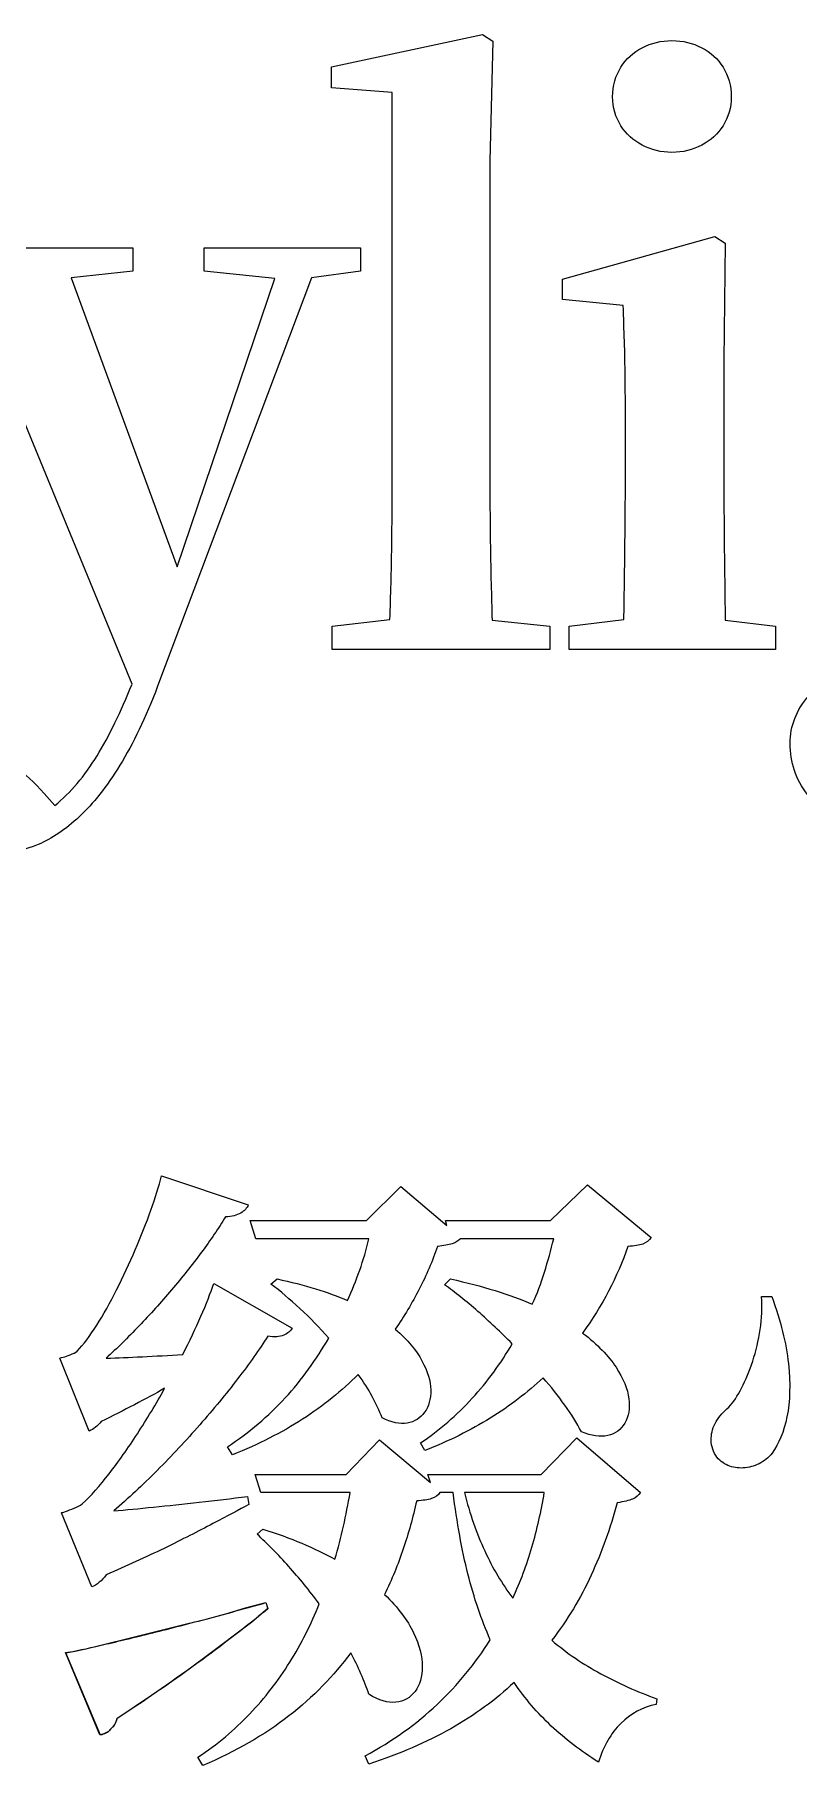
# Model space of a CAD drawing. Extents: x 11992 to 29481, y -6727 to 6811.
# Drawn here: x 28274.5 to 28302.8, y 3347.3 to 3411.4 of the extents above; entities that cross this region are included whole.
import ezdxf

# ---------------------------------------------------------------- set-up
doc = ezdxf.new("R2010")
doc.units = 0
doc.header["$MEASUREMENT"] = 0
doc.layers.add('layer 1', color=8, linetype='CONTINUOUS')
doc.layers.add('zoylight 6节点', color=8, linetype='CONTINUOUS')

# ---------------------------------------------------------------- blocks, each defined once
blk = doc.blocks.new('ddddd')
at = {"layer": 'layer 1'}
blk.add_lwpolyline([(-19.566, 45.387), (-19.53, 45.275), (-19.828, 45.026), (-20.671, 44.389), (-21.126, 44.05), (-21.681, 43.668), (-22.327, 43.233), (-22.353, 43.157), (-22.382, 43.098), (-22.439, 43.047), (-22.494, 42.99), (-22.555, 42.958), (-22.638, 42.937), (-23.274, 44.464), (-23.097, 44.489), (-22.875, 44.538), (-22.619, 44.601), (-22.047, 44.738), (-21.037, 44.994), (-20.67, 45.081), (-20.304, 45.182), (-19.941, 45.288), (-19.566, 45.387)], dxfattribs=at)
at = {"layer": 'layer 1', "color": 1}
for points, knots in [([(-15.375, 63.586), (-15.389, 64.034), (-15.401, 64.49), (-15.408, 64.954), (-15.408, 64.954), (-15.414, 65.417), (-15.417, 65.872), (-15.417, 66.312), (-15.417, 66.312), (-15.417, 66.312), (-15.417, 72.098), (-15.417, 72.098), (-15.417, 72.098), (-15.417, 72.098), (-15.361, 74.31), (-15.361, 74.31), (-15.361, 74.31), (-15.361, 74.31), (-15.556, 74.435), (-15.556, 74.435), (-15.556, 74.435), (-15.556, 74.435), (-18.351, 73.837), (-18.351, 73.837), (-18.351, 73.837), (-18.351, 73.837), (-18.351, 73.447), (-18.351, 73.447), (-18.351, 73.447), (-18.351, 73.447), (-17.225, 73.364), (-17.225, 73.364), (-17.225, 73.364), (-17.225, 73.364), (-17.225, 66.312), (-17.225, 66.312), (-17.225, 66.312), (-17.225, 65.87), (-17.227, 65.417), (-17.234, 64.956), (-17.234, 64.956), (-17.241, 64.493), (-17.253, 64.041), (-17.267, 63.6), (-17.267, 63.6), (-17.267, 63.6), (-18.338, 63.475), (-18.338, 63.475), (-18.338, 63.475), (-18.338, 63.475), (-18.338, 63.044), (-18.338, 63.044), (-18.338, 63.044), (-18.338, 63.044), (-14.304, 63.044), (-14.304, 63.044), (-14.304, 63.044), (-14.304, 63.044), (-14.304, 63.475), (-14.304, 63.475), (-14.304, 63.475), (-14.304, 63.475), (-15.375, 63.586), (-15.375, 63.586)], [0, 0, 0, 0, 0.0625, 0.0625, 0.0625, 0.0625, 0.125, 0.125, 0.125, 0.125, 0.1875, 0.1875, 0.1875, 0.1875, 0.25, 0.25, 0.25, 0.25, 0.3125, 0.3125, 0.3125, 0.3125, 0.375, 0.375, 0.375, 0.375, 0.4375, 0.4375, 0.4375, 0.4375, 0.5, 0.5, 0.5, 0.5, 0.5625, 0.5625, 0.5625, 0.5625, 0.625, 0.625, 0.625, 0.625, 0.6875, 0.6875, 0.6875, 0.6875, 0.75, 0.75, 0.75, 0.75, 0.8125, 0.8125, 0.8125, 0.8125, 0.875, 0.875, 0.875, 0.875, 0.9375, 0.9375, 0.9375, 0.9375, 1, 1, 1, 1]), ([(-12.044, 72.251), (-11.843, 72.253), (-11.66, 72.297), (-11.493, 72.386), (-11.493, 72.386), (-11.328, 72.474), (-11.196, 72.594), (-11.099, 72.747), (-11.099, 72.747), (-10.999, 72.902), (-10.948, 73.079), (-10.946, 73.28), (-10.946, 73.28), (-10.948, 73.491), (-10.999, 73.674), (-11.099, 73.83), (-11.099, 73.83), (-11.196, 73.985), (-11.328, 74.106), (-11.493, 74.191), (-11.493, 74.191), (-11.66, 74.279), (-11.843, 74.323), (-12.044, 74.323), (-12.044, 74.323), (-12.246, 74.323), (-12.429, 74.279), (-12.596, 74.191), (-12.596, 74.191), (-12.761, 74.106), (-12.893, 73.985), (-12.99, 73.83), (-12.99, 73.83), (-13.09, 73.674), (-13.141, 73.491), (-13.143, 73.28), (-13.143, 73.28), (-13.141, 73.079), (-13.09, 72.902), (-12.99, 72.747), (-12.99, 72.747), (-12.893, 72.594), (-12.761, 72.474), (-12.596, 72.386), (-12.596, 72.386), (-12.429, 72.297), (-12.246, 72.253), (-12.044, 72.251)], [0, 0, 0, 0, 0.083333, 0.083333, 0.083333, 0.083333, 0.166667, 0.166667, 0.166667, 0.166667, 0.25, 0.25, 0.25, 0.25, 0.333333, 0.333333, 0.333333, 0.333333, 0.416667, 0.416667, 0.416667, 0.416667, 0.5, 0.5, 0.5, 0.5, 0.583333, 0.583333, 0.583333, 0.583333, 0.666667, 0.666667, 0.666667, 0.666667, 0.75, 0.75, 0.75, 0.75, 0.833333, 0.833333, 0.833333, 0.833333, 0.916667, 0.916667, 0.916667, 0.916667, 1, 1, 1, 1]), ([(-11.057, 63.586), (-11.062, 63.786), (-11.064, 64.003), (-11.066, 64.24), (-11.066, 64.24), (-11.071, 64.474), (-11.073, 64.715), (-11.076, 64.958), (-11.076, 64.958), (-11.078, 65.204), (-11.08, 65.443), (-11.082, 65.675), (-11.082, 65.675), (-11.085, 65.907), (-11.085, 66.12), (-11.085, 66.312), (-11.085, 66.312), (-11.085, 66.312), (-11.085, 68.398), (-11.085, 68.398), (-11.085, 68.398), (-11.085, 68.398), (-11.057, 70.568), (-11.057, 70.568), (-11.057, 70.568), (-11.057, 70.568), (-11.252, 70.693), (-11.252, 70.693), (-11.252, 70.693), (-11.252, 70.693), (-14.075, 69.901), (-14.075, 69.901), (-14.075, 69.901), (-14.075, 69.901), (-14.075, 69.525), (-14.075, 69.525), (-14.075, 69.525), (-14.075, 69.525), (-12.948, 69.414), (-12.948, 69.414), (-12.948, 69.414), (-12.939, 69.184), (-12.932, 68.966), (-12.925, 68.755), (-12.925, 68.755), (-12.918, 68.545), (-12.914, 68.322), (-12.911, 68.088), (-12.911, 68.088), (-12.909, 67.856), (-12.907, 67.594), (-12.907, 67.3), (-12.907, 67.3), (-12.907, 67.3), (-12.907, 66.312), (-12.907, 66.312), (-12.907, 66.312), (-12.907, 66.12), (-12.907, 65.907), (-12.909, 65.677), (-12.909, 65.677), (-12.911, 65.448), (-12.914, 65.211), (-12.916, 64.965), (-12.916, 64.965), (-12.918, 64.722), (-12.921, 64.483), (-12.925, 64.252), (-12.925, 64.252), (-12.928, 64.017), (-12.93, 63.799), (-12.935, 63.6), (-12.935, 63.6), (-12.935, 63.6), (-13.95, 63.475), (-13.95, 63.475), (-13.95, 63.475), (-13.95, 63.475), (-13.95, 63.044), (-13.95, 63.044), (-13.95, 63.044), (-13.95, 63.044), (-10.125, 63.044), (-10.125, 63.044), (-10.125, 63.044), (-10.125, 63.044), (-10.125, 63.475), (-10.125, 63.475), (-10.125, 63.475), (-10.125, 63.475), (-11.057, 63.586), (-11.057, 63.586)], [0, 0, 0, 0, 0.043478, 0.043478, 0.043478, 0.043478, 0.086957, 0.086957, 0.086957, 0.086957, 0.130435, 0.130435, 0.130435, 0.130435, 0.173913, 0.173913, 0.173913, 0.173913, 0.217391, 0.217391, 0.217391, 0.217391, 0.26087, 0.26087, 0.26087, 0.26087, 0.304348, 0.304348, 0.304348, 0.304348, 0.347826, 0.347826, 0.347826, 0.347826, 0.391304, 0.391304, 0.391304, 0.391304, 0.434783, 0.434783, 0.434783, 0.434783, 0.478261, 0.478261, 0.478261, 0.478261, 0.521739, 0.521739, 0.521739, 0.521739, 0.565217, 0.565217, 0.565217, 0.565217, 0.608696, 0.608696, 0.608696, 0.608696, 0.652174, 0.652174, 0.652174, 0.652174, 0.695652, 0.695652, 0.695652, 0.695652, 0.73913, 0.73913, 0.73913, 0.73913, 0.782609, 0.782609, 0.782609, 0.782609, 0.826087, 0.826087, 0.826087, 0.826087, 0.869565, 0.869565, 0.869565, 0.869565, 0.913043, 0.913043, 0.913043, 0.913043, 0.956522, 0.956522, 0.956522, 0.956522, 1, 1, 1, 1]), ([(-2.302, 70.554), (-2.302, 70.554), (-2.538, 70.707), (-2.538, 70.707), (-2.538, 70.707), (-2.538, 70.707), (-4.305, 70.054), (-4.305, 70.054), (-4.305, 70.054), (-4.555, 70.264), (-4.864, 70.424), (-5.227, 70.538), (-5.227, 70.538), (-5.591, 70.649), (-6.009, 70.707), (-6.475, 70.707), (-6.475, 70.707), (-7.128, 70.705), (-7.682, 70.596), (-8.132, 70.385), (-8.132, 70.385), (-8.582, 70.174), (-8.925, 69.877), (-9.157, 69.5), (-9.157, 69.5), (-9.388, 69.122), (-9.504, 68.681), (-9.507, 68.176), (-9.507, 68.176), (-9.504, 67.694), (-9.402, 67.267), (-9.201, 66.899), (-9.201, 66.899), (-8.997, 66.528), (-8.7, 66.231), (-8.31, 66.006), (-8.31, 66.006), (-8.579, 65.772), (-8.795, 65.554), (-8.962, 65.355), (-8.962, 65.355), (-9.126, 65.153), (-9.247, 64.956), (-9.323, 64.764), (-9.323, 64.764), (-9.4, 64.569), (-9.437, 64.367), (-9.437, 64.156), (-9.437, 64.156), (-9.435, 63.839), (-9.347, 63.579), (-9.17, 63.38), (-9.17, 63.38), (-8.997, 63.178), (-8.751, 63.021), (-8.436, 62.905), (-8.436, 62.905), (-8.92, 62.696), (-9.279, 62.457), (-9.509, 62.188), (-9.509, 62.188), (-9.741, 61.92), (-9.857, 61.625), (-9.854, 61.305), (-9.854, 61.305), (-9.859, 60.953), (-9.752, 60.638), (-9.534, 60.355), (-9.534, 60.355), (-9.319, 60.072), (-8.971, 59.85), (-8.491, 59.683), (-8.491, 59.683), (-8.009, 59.516), (-7.374, 59.432), (-6.586, 59.428), (-6.586, 59.428), (-5.9, 59.43), (-5.297, 59.504), (-4.778, 59.65), (-4.778, 59.65), (-4.258, 59.796), (-3.823, 59.996), (-3.473, 60.25), (-3.473, 60.25), (-3.12, 60.503), (-2.858, 60.795), (-2.68, 61.124), (-2.68, 61.124), (-2.501, 61.451), (-2.413, 61.799), (-2.413, 62.168), (-2.413, 62.168), (-2.411, 62.587), (-2.506, 62.949), (-2.696, 63.255), (-2.696, 63.255), (-2.886, 63.558), (-3.188, 63.795), (-3.6, 63.959), (-3.6, 63.959), (-4.013, 64.126), (-4.548, 64.21), (-5.209, 64.212), (-5.209, 64.212), (-5.209, 64.212), (-7.253, 64.212), (-7.253, 64.212), (-7.253, 64.212), (-7.511, 64.212), (-7.719, 64.242), (-7.875, 64.3), (-7.875, 64.3), (-8.03, 64.356), (-8.141, 64.442), (-8.208, 64.555), (-8.208, 64.555), (-8.278, 64.669), (-8.313, 64.81), (-8.31, 64.977), (-8.31, 64.977), (-8.31, 65.135), (-8.285, 65.285), (-8.236, 65.427), (-8.236, 65.427), (-8.185, 65.566), (-8.109, 65.71), (-8.004, 65.853), (-8.004, 65.853), (-7.796, 65.77), (-7.566, 65.705), (-7.316, 65.659), (-7.316, 65.659), (-7.066, 65.612), (-6.794, 65.589), (-6.502, 65.589), (-6.502, 65.589), (-5.851, 65.594), (-5.302, 65.705), (-4.85, 65.923), (-4.85, 65.923), (-4.4, 66.141), (-4.057, 66.444), (-3.823, 66.832), (-3.823, 66.832), (-3.589, 67.219), (-3.473, 67.666), (-3.47, 68.176), (-3.47, 68.176), (-3.47, 68.463), (-3.507, 68.732), (-3.584, 68.983), (-3.584, 68.983), (-3.66, 69.235), (-3.776, 69.462), (-3.929, 69.664), (-3.929, 69.664), (-3.929, 69.664), (-2.302, 69.539), (-2.302, 69.539), (-2.302, 69.539), (-2.302, 69.539), (-2.302, 70.554), (-2.302, 70.554)], [0, 0, 0, 0, 0.02439, 0.02439, 0.02439, 0.02439, 0.04878, 0.04878, 0.04878, 0.04878, 0.073171, 0.073171, 0.073171, 0.073171, 0.097561, 0.097561, 0.097561, 0.097561, 0.121951, 0.121951, 0.121951, 0.121951, 0.146341, 0.146341, 0.146341, 0.146341, 0.170732, 0.170732, 0.170732, 0.170732, 0.195122, 0.195122, 0.195122, 0.195122, 0.219512, 0.219512, 0.219512, 0.219512, 0.243902, 0.243902, 0.243902, 0.243902, 0.268293, 0.268293, 0.268293, 0.268293, 0.292683, 0.292683, 0.292683, 0.292683, 0.317073, 0.317073, 0.317073, 0.317073, 0.341463, 0.341463, 0.341463, 0.341463, 0.365854, 0.365854, 0.365854, 0.365854, 0.390244, 0.390244, 0.390244, 0.390244, 0.414634, 0.414634, 0.414634, 0.414634, 0.439024, 0.439024, 0.439024, 0.439024, 0.463415, 0.463415, 0.463415, 0.463415, 0.487805, 0.487805, 0.487805, 0.487805, 0.512195, 0.512195, 0.512195, 0.512195, 0.536585, 0.536585, 0.536585, 0.536585, 0.560976, 0.560976, 0.560976, 0.560976, 0.585366, 0.585366, 0.585366, 0.585366, 0.609756, 0.609756, 0.609756, 0.609756, 0.634146, 0.634146, 0.634146, 0.634146, 0.658537, 0.658537, 0.658537, 0.658537, 0.682927, 0.682927, 0.682927, 0.682927, 0.707317, 0.707317, 0.707317, 0.707317, 0.731707, 0.731707, 0.731707, 0.731707, 0.756098, 0.756098, 0.756098, 0.756098, 0.780488, 0.780488, 0.780488, 0.780488, 0.804878, 0.804878, 0.804878, 0.804878, 0.829268, 0.829268, 0.829268, 0.829268, 0.853659, 0.853659, 0.853659, 0.853659, 0.878049, 0.878049, 0.878049, 0.878049, 0.902439, 0.902439, 0.902439, 0.902439, 0.926829, 0.926829, 0.926829, 0.926829, 0.95122, 0.95122, 0.95122, 0.95122, 0.97561, 0.97561, 0.97561, 0.97561, 1, 1, 1, 1]), ([(-17.816, 70.485), (-17.816, 70.485), (-20.709, 70.485), (-20.709, 70.485), (-20.709, 70.485), (-20.709, 70.485), (-20.709, 70.054), (-20.709, 70.054), (-20.709, 70.054), (-20.709, 70.054), (-19.401, 69.914), (-19.401, 69.914), (-19.401, 69.914), (-19.401, 69.914), (-21.209, 64.574), (-21.209, 64.574), (-21.209, 64.574), (-21.209, 64.574), (-23.17, 69.928), (-23.17, 69.928), (-23.17, 69.928), (-23.17, 69.928), (-22.03, 70.054), (-22.03, 70.054), (-22.03, 70.054), (-22.03, 70.054), (-22.03, 70.485), (-22.03, 70.485), (-22.03, 70.485), (-22.03, 70.485), (-25.98, 70.485), (-25.98, 70.485), (-25.98, 70.485), (-25.98, 70.485), (-25.98, 70.054), (-25.98, 70.054), (-25.98, 70.054), (-25.98, 70.054), (-25.159, 69.97), (-25.159, 69.97), (-25.159, 69.97), (-25.159, 69.97), (-22.044, 62.404), (-22.044, 62.404), (-22.044, 62.404), (-22.248, 61.889), (-22.466, 61.447), (-22.693, 61.073), (-22.693, 61.073), (-22.92, 60.7), (-23.182, 60.394), (-23.476, 60.151), (-23.476, 60.151), (-23.476, 60.151), (-23.671, 60.373), (-23.671, 60.373), (-23.671, 60.373), (-23.847, 60.584), (-24.033, 60.749), (-24.225, 60.869), (-24.225, 60.869), (-24.417, 60.99), (-24.642, 61.053), (-24.895, 61.055), (-24.895, 61.055), (-25.06, 61.055), (-25.217, 61.027), (-25.37, 60.969), (-25.37, 60.969), (-25.523, 60.913), (-25.653, 60.828), (-25.76, 60.712), (-25.76, 60.712), (-25.866, 60.598), (-25.936, 60.452), (-25.966, 60.276), (-25.966, 60.276), (-25.961, 60.13), (-25.917, 59.996), (-25.838, 59.873), (-25.838, 59.873), (-25.757, 59.752), (-25.648, 59.646), (-25.514, 59.555), (-25.514, 59.555), (-25.377, 59.467), (-25.224, 59.397), (-25.055, 59.349), (-25.055, 59.349), (-24.883, 59.3), (-24.705, 59.275), (-24.519, 59.275), (-24.519, 59.275), (-24.281, 59.272), (-24.037, 59.326), (-23.782, 59.43), (-23.782, 59.43), (-23.53, 59.537), (-23.275, 59.708), (-23.02, 59.947), (-23.02, 59.947), (-22.762, 60.186), (-22.512, 60.503), (-22.269, 60.9), (-22.269, 60.9), (-22.023, 61.296), (-21.791, 61.783), (-21.571, 62.362), (-21.571, 62.362), (-21.571, 62.362), (-18.72, 69.928), (-18.72, 69.928), (-18.72, 69.928), (-18.72, 69.928), (-17.816, 70.054), (-17.816, 70.054), (-17.816, 70.054), (-17.816, 70.054), (-17.816, 70.485), (-17.816, 70.485)], [0, 0, 0, 0, 0.033333, 0.033333, 0.033333, 0.033333, 0.066667, 0.066667, 0.066667, 0.066667, 0.1, 0.1, 0.1, 0.1, 0.133333, 0.133333, 0.133333, 0.133333, 0.166667, 0.166667, 0.166667, 0.166667, 0.2, 0.2, 0.2, 0.2, 0.233333, 0.233333, 0.233333, 0.233333, 0.266667, 0.266667, 0.266667, 0.266667, 0.3, 0.3, 0.3, 0.3, 0.333333, 0.333333, 0.333333, 0.333333, 0.366667, 0.366667, 0.366667, 0.366667, 0.4, 0.4, 0.4, 0.4, 0.433333, 0.433333, 0.433333, 0.433333, 0.466667, 0.466667, 0.466667, 0.466667, 0.5, 0.5, 0.5, 0.5, 0.533333, 0.533333, 0.533333, 0.533333, 0.566667, 0.566667, 0.566667, 0.566667, 0.6, 0.6, 0.6, 0.6, 0.633333, 0.633333, 0.633333, 0.633333, 0.666667, 0.666667, 0.666667, 0.666667, 0.7, 0.7, 0.7, 0.7, 0.733333, 0.733333, 0.733333, 0.733333, 0.766667, 0.766667, 0.766667, 0.766667, 0.8, 0.8, 0.8, 0.8, 0.833333, 0.833333, 0.833333, 0.833333, 0.866667, 0.866667, 0.866667, 0.866667, 0.9, 0.9, 0.9, 0.9, 0.933333, 0.933333, 0.933333, 0.933333, 0.966667, 0.966667, 0.966667, 0.966667, 1, 1, 1, 1])]:
    blk.add_open_spline(points, degree=3, knots=knots, dxfattribs=at)
at = {"layer": 'layer 1'}
for points, knots in [([(-22.791, 45.678), (-22.744, 45.696), (-22.697, 45.725), (-22.653, 45.763), (-22.653, 45.763), (-22.606, 45.8), (-22.564, 45.847), (-22.523, 45.899), (-22.523, 45.899), (-22.145, 46.064), (-21.788, 46.229), (-21.452, 46.392), (-21.452, 46.392), (-21.116, 46.557), (-20.816, 46.708), (-20.548, 46.85), (-20.548, 46.85), (-20.28, 46.99), (-20.057, 47.108), (-19.88, 47.203), (-19.88, 47.203), (-19.88, 47.203), (-19.904, 47.354), (-19.904, 47.354), (-19.904, 47.354), (-20.204, 47.316), (-20.501, 47.279), (-20.798, 47.246), (-20.798, 47.246), (-21.093, 47.213), (-21.374, 47.184), (-21.644, 47.156), (-21.644, 47.156), (-21.914, 47.129), (-22.16, 47.106), (-22.383, 47.087), (-22.383, 47.087), (-22.115, 47.316), (-21.848, 47.566), (-21.578, 47.837), (-21.578, 47.837), (-21.306, 48.109), (-21.044, 48.39), (-20.79, 48.679), (-20.79, 48.679), (-20.538, 48.967), (-20.303, 49.252), (-20.088, 49.533), (-20.088, 49.533), (-19.873, 49.812), (-19.686, 50.076), (-19.531, 50.323), (-19.531, 50.323), (-19.409, 50.301), (-19.31, 50.309), (-19.234, 50.342), (-19.234, 50.342), (-19.159, 50.375), (-19.106, 50.42), (-19.077, 50.474), (-19.077, 50.474), (-19.077, 50.474), (-20.532, 51.3), (-20.532, 51.3), (-20.532, 51.3), (-20.592, 51.118), (-20.67, 50.914), (-20.769, 50.691), (-20.769, 50.691), (-20.868, 50.466), (-20.979, 50.232), (-21.103, 49.985), (-21.103, 49.985), (-21.361, 49.968), (-21.611, 49.954), (-21.852, 49.942), (-21.852, 49.942), (-22.094, 49.931), (-22.317, 49.921), (-22.523, 49.915), (-22.523, 49.915), (-22.323, 50.098), (-22.121, 50.296), (-21.916, 50.511), (-21.916, 50.511), (-21.71, 50.726), (-21.508, 50.949), (-21.312, 51.182), (-21.312, 51.182), (-21.116, 51.413), (-20.932, 51.644), (-20.761, 51.873), (-20.761, 51.873), (-20.591, 52.104), (-20.441, 52.323), (-20.311, 52.534), (-20.311, 52.534), (-20.195, 52.536), (-20.102, 52.56), (-20.032, 52.602), (-20.032, 52.602), (-19.962, 52.645), (-19.915, 52.695), (-19.892, 52.756), (-19.892, 52.756), (-19.892, 52.756), (-21.498, 53.291), (-21.498, 53.291), (-21.498, 53.291), (-21.545, 53.105), (-21.611, 52.893), (-21.694, 52.659), (-21.694, 52.659), (-21.78, 52.424), (-21.875, 52.179), (-21.984, 51.925), (-21.984, 51.925), (-22.092, 51.671), (-22.207, 51.425), (-22.329, 51.184), (-22.329, 51.184), (-22.451, 50.942), (-22.575, 50.722), (-22.699, 50.526), (-22.699, 50.526), (-22.824, 50.328), (-22.944, 50.168), (-23.058, 50.043), (-23.058, 50.043), (-23.095, 50.02), (-23.138, 49.999), (-23.188, 49.979), (-23.188, 49.979), (-23.239, 49.96), (-23.283, 49.944), (-23.322, 49.933), (-23.322, 49.933), (-23.361, 49.921), (-23.382, 49.915), (-23.384, 49.915), (-23.384, 49.915), (-23.384, 49.915), (-22.837, 48.565), (-22.837, 48.565), (-22.837, 48.565), (-22.796, 48.582), (-22.758, 48.606), (-22.723, 48.635), (-22.723, 48.635), (-22.686, 48.664), (-22.651, 48.699), (-22.616, 48.74), (-22.616, 48.74), (-22.404, 48.844), (-22.201, 48.949), (-22.001, 49.052), (-22.001, 49.052), (-21.803, 49.157), (-21.615, 49.258), (-21.44, 49.357), (-21.44, 49.357), (-21.601, 49.067), (-21.768, 48.788), (-21.945, 48.516), (-21.945, 48.516), (-22.119, 48.247), (-22.294, 47.998), (-22.469, 47.775), (-22.469, 47.775), (-22.643, 47.552), (-22.808, 47.364), (-22.965, 47.215), (-22.965, 47.215), (-23.006, 47.188), (-23.056, 47.16), (-23.117, 47.137), (-23.117, 47.137), (-23.177, 47.112), (-23.229, 47.092), (-23.276, 47.077), (-23.276, 47.077), (-23.322, 47.059), (-23.347, 47.052), (-23.349, 47.052), (-23.349, 47.052), (-23.349, 47.052), (-22.791, 45.678), (-22.791, 45.678)], [0, 0, 0, 0, 0.021277, 0.021277, 0.021277, 0.021277, 0.042553, 0.042553, 0.042553, 0.042553, 0.06383, 0.06383, 0.06383, 0.06383, 0.085106, 0.085106, 0.085106, 0.085106, 0.106383, 0.106383, 0.106383, 0.106383, 0.12766, 0.12766, 0.12766, 0.12766, 0.148936, 0.148936, 0.148936, 0.148936, 0.170213, 0.170213, 0.170213, 0.170213, 0.191489, 0.191489, 0.191489, 0.191489, 0.212766, 0.212766, 0.212766, 0.212766, 0.234043, 0.234043, 0.234043, 0.234043, 0.255319, 0.255319, 0.255319, 0.255319, 0.276596, 0.276596, 0.276596, 0.276596, 0.297872, 0.297872, 0.297872, 0.297872, 0.319149, 0.319149, 0.319149, 0.319149, 0.340426, 0.340426, 0.340426, 0.340426, 0.361702, 0.361702, 0.361702, 0.361702, 0.382979, 0.382979, 0.382979, 0.382979, 0.404255, 0.404255, 0.404255, 0.404255, 0.425532, 0.425532, 0.425532, 0.425532, 0.446809, 0.446809, 0.446809, 0.446809, 0.468085, 0.468085, 0.468085, 0.468085, 0.489362, 0.489362, 0.489362, 0.489362, 0.510638, 0.510638, 0.510638, 0.510638, 0.531915, 0.531915, 0.531915, 0.531915, 0.553191, 0.553191, 0.553191, 0.553191, 0.574468, 0.574468, 0.574468, 0.574468, 0.595745, 0.595745, 0.595745, 0.595745, 0.617021, 0.617021, 0.617021, 0.617021, 0.638298, 0.638298, 0.638298, 0.638298, 0.659574, 0.659574, 0.659574, 0.659574, 0.680851, 0.680851, 0.680851, 0.680851, 0.702128, 0.702128, 0.702128, 0.702128, 0.723404, 0.723404, 0.723404, 0.723404, 0.744681, 0.744681, 0.744681, 0.744681, 0.765957, 0.765957, 0.765957, 0.765957, 0.787234, 0.787234, 0.787234, 0.787234, 0.808511, 0.808511, 0.808511, 0.808511, 0.829787, 0.829787, 0.829787, 0.829787, 0.851064, 0.851064, 0.851064, 0.851064, 0.87234, 0.87234, 0.87234, 0.87234, 0.893617, 0.893617, 0.893617, 0.893617, 0.914894, 0.914894, 0.914894, 0.914894, 0.93617, 0.93617, 0.93617, 0.93617, 0.957447, 0.957447, 0.957447, 0.957447, 0.978723, 0.978723, 0.978723, 0.978723, 1, 1, 1, 1]), ([(-17.657, 52.127), (-17.704, 51.929), (-17.762, 51.735), (-17.828, 51.543), (-17.828, 51.543), (-17.896, 51.353), (-17.971, 51.167), (-18.053, 50.986), (-18.053, 50.986), (-18.233, 51.062), (-18.431, 51.134), (-18.648, 51.202), (-18.648, 51.202), (-18.864, 51.269), (-19.101, 51.33), (-19.357, 51.382), (-19.357, 51.382), (-19.357, 51.382), (-19.473, 51.289), (-19.473, 51.289), (-19.473, 51.289), (-19.296, 51.155), (-19.116, 51.002), (-18.934, 50.833), (-18.934, 50.833), (-18.749, 50.662), (-18.573, 50.482), (-18.402, 50.288), (-18.402, 50.288), (-18.629, 49.89), (-18.897, 49.521), (-19.207, 49.18), (-19.207, 49.18), (-19.52, 48.84), (-19.875, 48.538), (-20.276, 48.274), (-20.276, 48.274), (-20.276, 48.274), (-20.183, 48.123), (-20.183, 48.123), (-20.183, 48.123), (-19.706, 48.315), (-19.275, 48.536), (-18.887, 48.784), (-18.887, 48.784), (-18.501, 49.034), (-18.158, 49.31), (-17.855, 49.613), (-17.855, 49.613), (-17.756, 49.479), (-17.671, 49.343), (-17.599, 49.207), (-17.599, 49.207), (-17.527, 49.071), (-17.465, 48.937), (-17.413, 48.809), (-17.413, 48.809), (-17.238, 48.72), (-17.083, 48.689), (-16.947, 48.712), (-16.947, 48.712), (-16.811, 48.738), (-16.703, 48.804), (-16.625, 48.912), (-16.625, 48.912), (-16.547, 49.023), (-16.51, 49.159), (-16.512, 49.326), (-16.512, 49.326), (-16.516, 49.49), (-16.569, 49.671), (-16.674, 49.865), (-16.674, 49.865), (-16.776, 50.061), (-16.941, 50.255), (-17.168, 50.451), (-17.168, 50.451), (-17.005, 50.689), (-16.858, 50.938), (-16.726, 51.194), (-16.726, 51.194), (-16.594, 51.45), (-16.481, 51.714), (-16.388, 51.987), (-16.388, 51.987), (-16.274, 51.999), (-16.183, 52.014), (-16.117, 52.036), (-16.117, 52.036), (-16.049, 52.057), (-15.996, 52.088), (-15.958, 52.127), (-15.958, 52.127), (-15.958, 52.127), (-14.235, 52.127), (-14.235, 52.127), (-14.235, 52.127), (-14.285, 51.917), (-14.343, 51.712), (-14.406, 51.508), (-14.406, 51.508), (-14.47, 51.306), (-14.543, 51.108), (-14.631, 50.916), (-14.631, 50.916), (-14.84, 51.004), (-15.071, 51.087), (-15.321, 51.167), (-15.321, 51.167), (-15.573, 51.246), (-15.847, 51.318), (-16.144, 51.382), (-16.144, 51.382), (-16.144, 51.382), (-16.26, 51.277), (-16.26, 51.277), (-16.26, 51.277), (-16.06, 51.136), (-15.855, 50.971), (-15.639, 50.782), (-15.639, 50.782), (-15.426, 50.594), (-15.215, 50.394), (-15.003, 50.183), (-15.003, 50.183), (-15.213, 49.82), (-15.459, 49.483), (-15.744, 49.172), (-15.744, 49.172), (-16.027, 48.86), (-16.348, 48.584), (-16.703, 48.344), (-16.703, 48.344), (-16.703, 48.344), (-16.621, 48.204), (-16.621, 48.204), (-16.621, 48.204), (-16.179, 48.379), (-15.775, 48.579), (-15.409, 48.806), (-15.409, 48.806), (-15.044, 49.031), (-14.718, 49.281), (-14.433, 49.554), (-14.433, 49.554), (-14.285, 49.386), (-14.151, 49.215), (-14.029, 49.046), (-14.029, 49.046), (-13.907, 48.875), (-13.806, 48.712), (-13.723, 48.553), (-13.723, 48.553), (-13.536, 48.472), (-13.373, 48.449), (-13.234, 48.482), (-13.234, 48.482), (-13.094, 48.516), (-12.989, 48.594), (-12.917, 48.714), (-12.917, 48.714), (-12.848, 48.835), (-12.822, 48.986), (-12.844, 49.164), (-12.844, 49.164), (-12.865, 49.345), (-12.945, 49.539), (-13.08, 49.748), (-13.08, 49.748), (-13.218, 49.958), (-13.424, 50.169), (-13.699, 50.381), (-13.699, 50.381), (-13.338, 50.881), (-13.059, 51.417), (-12.861, 51.987), (-12.861, 51.987), (-12.741, 51.993), (-12.65, 52.007), (-12.584, 52.03), (-12.584, 52.03), (-12.52, 52.053), (-12.469, 52.094), (-12.43, 52.15), (-12.43, 52.15), (-12.43, 52.15), (-13.606, 53.128), (-13.606, 53.128), (-13.606, 53.128), (-13.606, 53.128), (-14.293, 52.465), (-14.293, 52.465), (-14.293, 52.465), (-14.293, 52.465), (-16.237, 52.465), (-16.237, 52.465), (-16.237, 52.465), (-16.237, 52.465), (-16.214, 52.371), (-16.214, 52.371), (-16.214, 52.371), (-16.214, 52.371), (-17.063, 53.093), (-17.063, 53.093), (-17.063, 53.093), (-17.063, 53.093), (-17.704, 52.465), (-17.704, 52.465), (-17.704, 52.465), (-17.704, 52.465), (-19.857, 52.465), (-19.857, 52.465), (-19.857, 52.465), (-19.857, 52.465), (-19.752, 52.127), (-19.752, 52.127), (-19.752, 52.127), (-19.752, 52.127), (-17.657, 52.127), (-17.657, 52.127)], [0, 0, 0, 0, 0.018182, 0.018182, 0.018182, 0.018182, 0.036364, 0.036364, 0.036364, 0.036364, 0.054545, 0.054545, 0.054545, 0.054545, 0.072727, 0.072727, 0.072727, 0.072727, 0.090909, 0.090909, 0.090909, 0.090909, 0.109091, 0.109091, 0.109091, 0.109091, 0.127273, 0.127273, 0.127273, 0.127273, 0.145455, 0.145455, 0.145455, 0.145455, 0.163636, 0.163636, 0.163636, 0.163636, 0.181818, 0.181818, 0.181818, 0.181818, 0.2, 0.2, 0.2, 0.2, 0.218182, 0.218182, 0.218182, 0.218182, 0.236364, 0.236364, 0.236364, 0.236364, 0.254545, 0.254545, 0.254545, 0.254545, 0.272727, 0.272727, 0.272727, 0.272727, 0.290909, 0.290909, 0.290909, 0.290909, 0.309091, 0.309091, 0.309091, 0.309091, 0.327273, 0.327273, 0.327273, 0.327273, 0.345455, 0.345455, 0.345455, 0.345455, 0.363636, 0.363636, 0.363636, 0.363636, 0.381818, 0.381818, 0.381818, 0.381818, 0.4, 0.4, 0.4, 0.4, 0.418182, 0.418182, 0.418182, 0.418182, 0.436364, 0.436364, 0.436364, 0.436364, 0.454545, 0.454545, 0.454545, 0.454545, 0.472727, 0.472727, 0.472727, 0.472727, 0.490909, 0.490909, 0.490909, 0.490909, 0.509091, 0.509091, 0.509091, 0.509091, 0.527273, 0.527273, 0.527273, 0.527273, 0.545455, 0.545455, 0.545455, 0.545455, 0.563636, 0.563636, 0.563636, 0.563636, 0.581818, 0.581818, 0.581818, 0.581818, 0.6, 0.6, 0.6, 0.6, 0.618182, 0.618182, 0.618182, 0.618182, 0.636364, 0.636364, 0.636364, 0.636364, 0.654545, 0.654545, 0.654545, 0.654545, 0.672727, 0.672727, 0.672727, 0.672727, 0.690909, 0.690909, 0.690909, 0.690909, 0.709091, 0.709091, 0.709091, 0.709091, 0.727273, 0.727273, 0.727273, 0.727273, 0.745455, 0.745455, 0.745455, 0.745455, 0.763636, 0.763636, 0.763636, 0.763636, 0.781818, 0.781818, 0.781818, 0.781818, 0.8, 0.8, 0.8, 0.8, 0.818182, 0.818182, 0.818182, 0.818182, 0.836364, 0.836364, 0.836364, 0.836364, 0.854545, 0.854545, 0.854545, 0.854545, 0.872727, 0.872727, 0.872727, 0.872727, 0.890909, 0.890909, 0.890909, 0.890909, 0.909091, 0.909091, 0.909091, 0.909091, 0.927273, 0.927273, 0.927273, 0.927273, 0.945455, 0.945455, 0.945455, 0.945455, 0.963636, 0.963636, 0.963636, 0.963636, 0.981818, 0.981818, 0.981818, 0.981818, 1, 1, 1, 1]), ([(-10.385, 51.056), (-10.371, 50.854), (-10.381, 50.651), (-10.41, 50.447), (-10.41, 50.447), (-10.441, 50.243), (-10.488, 50.047), (-10.548, 49.861), (-10.548, 49.861), (-10.608, 49.677), (-10.678, 49.51), (-10.755, 49.362), (-10.755, 49.362), (-10.831, 49.215), (-10.91, 49.097), (-10.99, 49.007), (-10.99, 49.007), (-11.089, 48.93), (-11.167, 48.84), (-11.225, 48.742), (-11.225, 48.742), (-11.283, 48.643), (-11.314, 48.54), (-11.318, 48.431), (-11.318, 48.431), (-11.324, 48.324), (-11.295, 48.218), (-11.234, 48.111), (-11.234, 48.111), (-11.174, 48.028), (-11.101, 47.965), (-11.009, 47.929), (-11.009, 47.929), (-10.92, 47.892), (-10.825, 47.874), (-10.724, 47.882), (-10.724, 47.882), (-10.623, 47.888), (-10.524, 47.913), (-10.431, 47.96), (-10.431, 47.96), (-10.336, 48.008), (-10.255, 48.072), (-10.187, 48.158), (-10.187, 48.158), (-10.065, 48.326), (-9.973, 48.551), (-9.915, 48.831), (-9.915, 48.831), (-9.857, 49.112), (-9.849, 49.44), (-9.888, 49.816), (-9.888, 49.816), (-9.927, 50.191), (-10.03, 50.604), (-10.198, 51.056), (-10.198, 51.056), (-10.198, 51.056), (-10.385, 51.056), (-10.385, 51.056)], [0, 0, 0, 0, 0.066667, 0.066667, 0.066667, 0.066667, 0.133333, 0.133333, 0.133333, 0.133333, 0.2, 0.2, 0.2, 0.2, 0.266667, 0.266667, 0.266667, 0.266667, 0.333333, 0.333333, 0.333333, 0.333333, 0.4, 0.4, 0.4, 0.4, 0.466667, 0.466667, 0.466667, 0.466667, 0.533333, 0.533333, 0.533333, 0.533333, 0.6, 0.6, 0.6, 0.6, 0.666667, 0.666667, 0.666667, 0.666667, 0.733333, 0.733333, 0.733333, 0.733333, 0.8, 0.8, 0.8, 0.8, 0.866667, 0.866667, 0.866667, 0.866667, 0.933333, 0.933333, 0.933333, 0.933333, 1, 1, 1, 1]), ([(-13.804, 48.437), (-13.804, 48.437), (-14.468, 47.762), (-14.468, 47.762), (-14.468, 47.762), (-14.468, 47.762), (-16.563, 47.762), (-16.563, 47.762), (-16.563, 47.762), (-16.563, 47.762), (-16.516, 47.61), (-16.516, 47.61), (-16.516, 47.61), (-16.516, 47.61), (-17.459, 48.402), (-17.459, 48.402), (-17.459, 48.402), (-17.459, 48.402), (-18.076, 47.762), (-18.076, 47.762), (-18.076, 47.762), (-18.076, 47.762), (-19.764, 47.762), (-19.764, 47.762), (-19.764, 47.762), (-19.764, 47.762), (-19.659, 47.424), (-19.659, 47.424), (-19.659, 47.424), (-19.659, 47.424), (-18.006, 47.424), (-18.006, 47.424), (-18.006, 47.424), (-18.041, 47.215), (-18.082, 47.007), (-18.129, 46.803), (-18.129, 46.803), (-18.175, 46.598), (-18.228, 46.394), (-18.286, 46.19), (-18.286, 46.19), (-18.472, 46.295), (-18.676, 46.394), (-18.899, 46.487), (-18.899, 46.487), (-19.12, 46.58), (-19.362, 46.668), (-19.624, 46.749), (-19.624, 46.749), (-19.624, 46.749), (-19.729, 46.656), (-19.729, 46.656), (-19.729, 46.656), (-19.535, 46.476), (-19.341, 46.276), (-19.143, 46.058), (-19.143, 46.058), (-18.947, 45.841), (-18.759, 45.608), (-18.577, 45.364), (-18.577, 45.364), (-18.728, 44.987), (-18.908, 44.627), (-19.122, 44.283), (-19.122, 44.283), (-19.335, 43.94), (-19.584, 43.622), (-19.865, 43.325), (-19.865, 43.325), (-20.148, 43.028), (-20.466, 42.762), (-20.823, 42.524), (-20.823, 42.524), (-20.823, 42.524), (-20.73, 42.372), (-20.73, 42.372), (-20.73, 42.372), (-20.121, 42.63), (-19.591, 42.935), (-19.139, 43.288), (-19.139, 43.288), (-18.689, 43.639), (-18.307, 44.029), (-17.995, 44.456), (-17.995, 44.456), (-17.925, 44.328), (-17.861, 44.198), (-17.805, 44.068), (-17.805, 44.068), (-17.746, 43.938), (-17.698, 43.81), (-17.657, 43.688), (-17.657, 43.688), (-17.473, 43.573), (-17.308, 43.525), (-17.158, 43.542), (-17.158, 43.542), (-17.009, 43.558), (-16.891, 43.626), (-16.803, 43.742), (-16.803, 43.742), (-16.716, 43.86), (-16.672, 44.014), (-16.67, 44.202), (-16.67, 44.202), (-16.668, 44.39), (-16.72, 44.599), (-16.831, 44.83), (-16.831, 44.83), (-16.941, 45.059), (-17.12, 45.296), (-17.366, 45.538), (-17.366, 45.538), (-17.232, 45.812), (-17.118, 46.093), (-17.021, 46.384), (-17.021, 46.384), (-16.924, 46.673), (-16.842, 46.97), (-16.772, 47.273), (-16.772, 47.273), (-16.656, 47.279), (-16.565, 47.292), (-16.495, 47.314), (-16.495, 47.314), (-16.427, 47.337), (-16.375, 47.374), (-16.342, 47.424), (-16.342, 47.424), (-16.342, 47.424), (-16.097, 47.424), (-16.097, 47.424), (-16.097, 47.424), (-16.027, 46.867), (-15.936, 46.365), (-15.824, 45.919), (-15.824, 45.919), (-15.711, 45.47), (-15.573, 45.065), (-15.41, 44.7), (-15.41, 44.7), (-15.682, 44.264), (-16.01, 43.864), (-16.394, 43.501), (-16.394, 43.501), (-16.776, 43.14), (-17.221, 42.822), (-17.727, 42.547), (-17.727, 42.547), (-17.727, 42.547), (-17.657, 42.395), (-17.657, 42.395), (-17.657, 42.395), (-17.093, 42.582), (-16.588, 42.801), (-16.142, 43.051), (-16.142, 43.051), (-15.696, 43.303), (-15.306, 43.589), (-14.968, 43.909), (-14.968, 43.909), (-14.766, 43.608), (-14.536, 43.338), (-14.279, 43.1), (-14.279, 43.1), (-14.023, 42.861), (-13.732, 42.638), (-13.408, 42.43), (-13.408, 42.43), (-13.313, 42.729), (-13.174, 42.968), (-12.991, 43.15), (-12.991, 43.15), (-12.807, 43.331), (-12.59, 43.449), (-12.337, 43.501), (-12.337, 43.501), (-12.337, 43.501), (-12.326, 43.606), (-12.326, 43.606), (-12.326, 43.606), (-12.692, 43.738), (-13.038, 43.893), (-13.364, 44.07), (-13.364, 44.07), (-13.688, 44.244), (-13.99, 44.452), (-14.27, 44.689), (-14.27, 44.689), (-13.981, 45.067), (-13.738, 45.469), (-13.542, 45.893), (-13.542, 45.893), (-13.346, 46.318), (-13.185, 46.766), (-13.059, 47.238), (-13.059, 47.238), (-12.933, 47.255), (-12.838, 47.277), (-12.774, 47.306), (-12.774, 47.306), (-12.71, 47.333), (-12.661, 47.374), (-12.628, 47.424), (-12.628, 47.424), (-12.628, 47.424), (-13.804, 48.437), (-13.804, 48.437)], [0, 0, 0, 0, 0.019231, 0.019231, 0.019231, 0.019231, 0.038462, 0.038462, 0.038462, 0.038462, 0.057692, 0.057692, 0.057692, 0.057692, 0.076923, 0.076923, 0.076923, 0.076923, 0.096154, 0.096154, 0.096154, 0.096154, 0.115385, 0.115385, 0.115385, 0.115385, 0.134615, 0.134615, 0.134615, 0.134615, 0.153846, 0.153846, 0.153846, 0.153846, 0.173077, 0.173077, 0.173077, 0.173077, 0.192308, 0.192308, 0.192308, 0.192308, 0.211538, 0.211538, 0.211538, 0.211538, 0.230769, 0.230769, 0.230769, 0.230769, 0.25, 0.25, 0.25, 0.25, 0.269231, 0.269231, 0.269231, 0.269231, 0.288462, 0.288462, 0.288462, 0.288462, 0.307692, 0.307692, 0.307692, 0.307692, 0.326923, 0.326923, 0.326923, 0.326923, 0.346154, 0.346154, 0.346154, 0.346154, 0.365385, 0.365385, 0.365385, 0.365385, 0.384615, 0.384615, 0.384615, 0.384615, 0.403846, 0.403846, 0.403846, 0.403846, 0.423077, 0.423077, 0.423077, 0.423077, 0.442308, 0.442308, 0.442308, 0.442308, 0.461538, 0.461538, 0.461538, 0.461538, 0.480769, 0.480769, 0.480769, 0.480769, 0.5, 0.5, 0.5, 0.5, 0.519231, 0.519231, 0.519231, 0.519231, 0.538462, 0.538462, 0.538462, 0.538462, 0.557692, 0.557692, 0.557692, 0.557692, 0.576923, 0.576923, 0.576923, 0.576923, 0.596154, 0.596154, 0.596154, 0.596154, 0.615385, 0.615385, 0.615385, 0.615385, 0.634615, 0.634615, 0.634615, 0.634615, 0.653846, 0.653846, 0.653846, 0.653846, 0.673077, 0.673077, 0.673077, 0.673077, 0.692308, 0.692308, 0.692308, 0.692308, 0.711538, 0.711538, 0.711538, 0.711538, 0.730769, 0.730769, 0.730769, 0.730769, 0.75, 0.75, 0.75, 0.75, 0.769231, 0.769231, 0.769231, 0.769231, 0.788462, 0.788462, 0.788462, 0.788462, 0.807692, 0.807692, 0.807692, 0.807692, 0.826923, 0.826923, 0.826923, 0.826923, 0.846154, 0.846154, 0.846154, 0.846154, 0.865385, 0.865385, 0.865385, 0.865385, 0.884615, 0.884615, 0.884615, 0.884615, 0.903846, 0.903846, 0.903846, 0.903846, 0.923077, 0.923077, 0.923077, 0.923077, 0.942308, 0.942308, 0.942308, 0.942308, 0.961538, 0.961538, 0.961538, 0.961538, 0.980769, 0.980769, 0.980769, 0.980769, 1, 1, 1, 1]), ([(-14.409, 47.424), (-14.468, 47.081), (-14.543, 46.743), (-14.638, 46.415), (-14.638, 46.415), (-14.735, 46.087), (-14.852, 45.771), (-14.991, 45.469), (-14.991, 45.469), (-15.189, 45.73), (-15.364, 46.022), (-15.513, 46.346), (-15.513, 46.346), (-15.665, 46.67), (-15.789, 47.028), (-15.888, 47.424), (-15.888, 47.424), (-15.888, 47.424), (-14.409, 47.424), (-14.409, 47.424)], [0, 0, 0, 0, 0.2, 0.2, 0.2, 0.2, 0.4, 0.4, 0.4, 0.4, 0.6, 0.6, 0.6, 0.6, 0.8, 0.8, 0.8, 0.8, 1, 1, 1, 1]), ([(-19.566, 45.387), (-19.939, 45.282), (-20.307, 45.18), (-20.674, 45.082), (-20.674, 45.082), (-21.043, 44.986), (-21.392, 44.894), (-21.722, 44.813), (-21.722, 44.813), (-22.053, 44.729), (-22.352, 44.658), (-22.618, 44.597), (-22.618, 44.597), (-22.882, 44.535), (-23.099, 44.489), (-23.268, 44.456), (-23.268, 44.456), (-23.268, 44.456), (-22.628, 42.931), (-22.628, 42.931), (-22.628, 42.931), (-22.556, 42.95), (-22.494, 42.985), (-22.441, 43.04), (-22.441, 43.04), (-22.387, 43.092), (-22.348, 43.158), (-22.325, 43.234), (-22.325, 43.234), (-21.681, 43.66), (-21.128, 44.045), (-20.666, 44.388), (-20.666, 44.388), (-20.204, 44.731), (-19.826, 45.024), (-19.531, 45.271), (-19.531, 45.271), (-19.531, 45.271), (-19.566, 45.387), (-19.566, 45.387)], [0, 0, 0, 0, 0.1, 0.1, 0.1, 0.1, 0.2, 0.2, 0.2, 0.2, 0.3, 0.3, 0.3, 0.3, 0.4, 0.4, 0.4, 0.4, 0.5, 0.5, 0.5, 0.5, 0.6, 0.6, 0.6, 0.6, 0.7, 0.7, 0.7, 0.7, 0.8, 0.8, 0.8, 0.8, 0.9, 0.9, 0.9, 0.9, 1, 1, 1, 1])]:
    blk.add_open_spline(points, degree=3, knots=knots, dxfattribs=at)
blk = doc.blocks.new('dfdfdfsadsdfvcv')
at = {"layer": 'zoylight 6节点', "xscale": 2, "yscale": 2, "zscale": 2}
blk.add_blockref('ddddd', (-920.446, 647.401), dxfattribs=at)

msp = doc.modelspace()

# ---------------------------------------------------------------- block references
at = {"layer": 'zoylight 6节点'}
msp.add_blockref('dfdfdfsadsdfvcv', (29242.616, 2615.144), dxfattribs=at)

doc.saveas('drawing.dxf')
